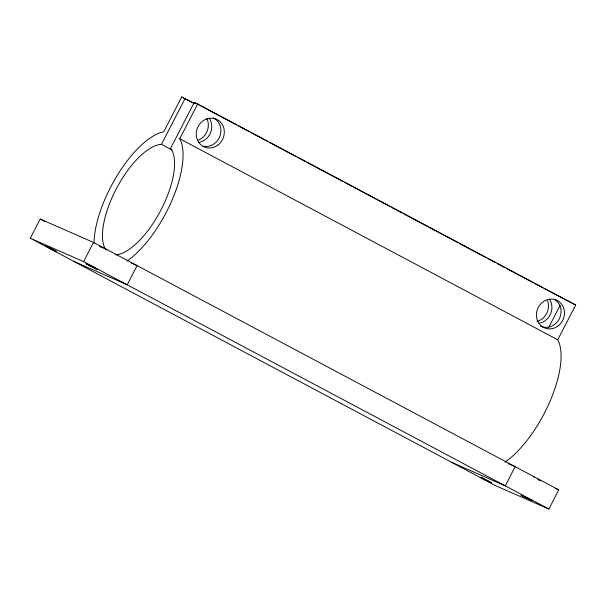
<?xml version="1.0" encoding="UTF-8"?>
<svg xmlns="http://www.w3.org/2000/svg" width="606" height="606" viewBox="0 0 606 606"><rect width="100%" height="100%" fill="white"/><g stroke="black" fill="none" stroke-linecap="round" stroke-linejoin="round"><path stroke-width="0.91" d="M30.3 238.226L40.201 219.046L93.513 242.423L558.77 489.86L548.869 509.04L495.549 485.664L30.3 238.226L83.613 261.603L548.869 509.04M83.613 261.603L93.513 242.423M194.299 103.346L181.686 96.96L163.741 131.729A75.583 30.489 -62 0 0 118.064 174.073A75.583 30.489 -62 0 0 93.991 243.332M105.558 249.483A61.191 24.679 -62 0 1 116.723 188.019A61.191 24.679 -62 0 1 161.446 144.342L185.118 98.467M504.927 462.181A75.583 30.489 -62 0 0 549.96 401.437A75.583 30.489 -62 0 0 557.755 339.784L575.7 305.015L197.685 103.974L194.246 102.467L170.574 148.341A61.191 24.679 -62 0 1 161.188 209.517A61.191 24.679 -62 0 1 115.61 254.815M126.912 261.133A75.583 30.489 -62 0 0 171.945 200.397A75.583 30.489 -62 0 0 179.74 138.744L197.685 103.974M548.498 327.869L560.126 305.348M575.7 305.015L543.893 288.418M131.169 263.004L137.13 265.617L127.23 284.805L73.917 261.421M508.336 463.673L515.153 466.658L505.252 485.845L451.932 462.469M555.331 488.353L558.77 489.86M46.844 246.453L45.548 245.892L56.411 251.498L53.586 249.884M55.108 250.96L56.411 251.505L45.548 245.922L48.366 247.528M47.139 246.589L47.722 246.869M54.813 250.823L48.707 247.71M88.241 264.64L86.075 263.663L89.241 265.133M489.239 481.891L491.428 482.861L480.558 477.248L487.898 480.861M533.507 476.983L534 477.225M538.817 480.058L539.302 480.3M88.597 264.814L92.317 266.701M48.079 247.043L50.169 248.096M488.921 481.732L480.55 477.255L482.134 478.21M93.748 267.807L96.937 269.276L86.075 263.686L88.885 265.292M99.505 246.134L101.141 246.968M89.605 265.314L90.688 265.867M93.392 267.625L89.233 265.481M486.792 480.664L491.421 482.868L488.254 481.05M91.112 266.087L93.309 267.223M50.593 248.316L53.245 249.695M486.368 480.444L484.08 479.255M101.687 247.248L102.217 247.521M526.796 497.784L528.417 498.632M526.114 497.814L521.077 495.019L531.939 500.617L528.773 498.821M100.066 246.793L100.581 247.059M537.227 478.876L537.734 479.141M92.657 266.882L96.93 269.261L94.112 267.647M102.725 247.786L103.209 248.043M194.246 102.467L199.253 105.126M200.927 106.02L236.81 125.101M238.476 125.987L249.324 131.76M250.99 132.646L267.685 141.524M269.352 142.41L296.054 156.613M297.72 157.499L305.235 161.491M306.901 162.378L342.784 181.467M344.458 182.353L351.965 186.345M353.631 187.231L389.514 206.313M391.188 207.207L402.036 212.971M403.702 213.857L427.071 226.288M428.737 227.174L457.947 242.711M459.613 243.597L486.315 257.8M487.981 258.686L495.496 262.678M497.162 263.565L504.677 267.564M506.343 268.45L533.045 282.654M534.712 283.54L542.226 287.532M181.686 96.96L192.534 102.725M179.74 138.744L557.755 339.784M161.446 144.342L172.036 149.97M538.219 479.399L538.673 479.634M40.201 219.046L45.139 221.667M483.724 479.066L482.452 478.376M539.113 479.869L539.946 480.323M104.096 248.513L104.527 248.748M522.97 496.147L531.947 500.632L521.077 495.019L522.66 495.973M540.332 480.535L541.006 480.914M106.27 249.717L106.664 249.96M549.612 299.47A15.12 13.824 -66.3 0 1 539.06 323.225M547.506 300.568A15.12 13.824 -66.3 0 1 536.961 321.438M554.672 299.47A15.12 13.824 -66.3 0 1 559.156 319.112A15.12 13.824 -66.3 0 1 540.575 326.157M209.464 118.564A15.12 13.824 -66.3 0 1 198.904 142.319M206.76 118.329A15.12 13.824 -66.3 0 1 198.147 140.115M213.297 117.897A15.12 13.824 -66.3 0 1 219.902 136.176A15.12 13.824 -66.3 0 1 202.949 146.144M558.035 325.983A15.12 13.824 -66.3 0 0 556.884 300.311A15.12 13.824 -66.3 0 0 536.424 315.665A15.12 13.824 -66.3 0 0 558.035 325.983M217.88 145.076A15.12 13.824 -66.3 0 0 216.736 119.405A15.12 13.824 -66.3 0 0 196.268 134.759A15.12 13.824 -66.3 0 0 217.88 145.076"/></g></svg>
